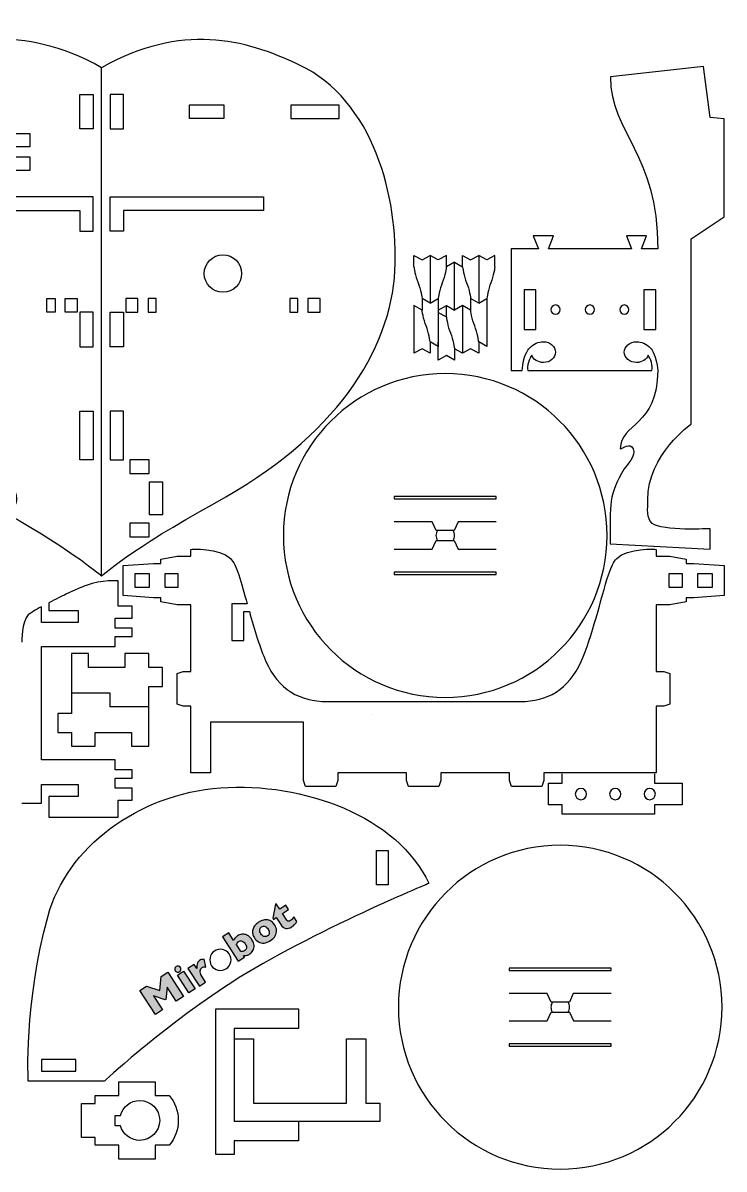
# Model space of a CAD drawing. Extents: x 3 to 297, y -297 to -14.
# Drawn here: x 123.2 to 296.5, y -296.8 to -13.6 of the extents above; entities that cross this region are included whole.
import ezdxf

# ---------------------------------------------------------------- set-up
doc = ezdxf.new("R2010")
doc.units = 0
doc.header["$MEASUREMENT"] = 0
doc.layers.add('LAYER_2', color=7, linetype='CONTINUOUS')

# ---------------------------------------------------------------- blocks, each defined once
blk = doc.blocks.new('BLOCK_2')
at = {"layer": 'LAYER_2', "color": 250}
blk.add_lwpolyline([(279.35, -199.13), (279.35, -201.43), (286.15, -201.43), (286.15, -206.83), (279.35, -206.83), (279.35, -209.13), (256.55, -209.13), (256.55, -206.83), (253.15, -206.83), (253.15, -201.43), (256.55, -201.43), (256.55, -199.13)], dxfattribs=at)
for points in [[(261.15, -205.53), (260.38, -205.53), (259.75, -204.9), (259.75, -204.13), (259.75, -203.36), (260.38, -202.73), (261.15, -202.73), (261.92, -202.73), (262.55, -203.36), (262.55, -204.13), (262.55, -204.9), (261.92, -205.53), (261.15, -205.53)], [(269.65, -205.53), (268.88, -205.53), (268.25, -204.9), (268.25, -204.13), (268.25, -203.36), (268.88, -202.73), (269.65, -202.73), (270.42, -202.73), (271.05, -203.36), (271.05, -204.13), (271.05, -204.9), (270.42, -205.53), (269.65, -205.53)], [(278.15, -205.53), (277.37, -205.53), (276.75, -204.9), (276.75, -204.13), (276.75, -203.36), (277.37, -202.73), (278.15, -202.73), (278.92, -202.73), (279.55, -203.36), (279.55, -204.13), (279.55, -204.9), (278.92, -205.53), (278.15, -205.53)]]:
    blk.add_open_spline(points, degree=3, knots=[0, 0, 0, 0, 1, 1, 1, 2, 2, 2, 3, 3, 3, 4, 4, 4, 4], dxfattribs=at)
blk = doc.blocks.new('BLOCK_4')
at = {"layer": 'LAYER_2'}
h = blk.add_hatch(color=230, dxfattribs=at)
h.dxf.hatch_style = 2
edge = h.paths.add_edge_path()
edge.add_spline(control_points=[(190.95, -235.66), (190.84, -235.84), (190.67, -236.06), (190.43, -236.31), (190.2, -236.57), (189.95, -236.78), (189.69, -236.95), (188.58, -237.66), (187.67, -237.48), (186.97, -236.39), (186.97, -236.39), (185.84, -234.65), (185.84, -234.65), (185.84, -234.65), (185.14, -235.1), (185.14, -235.1), (185.14, -235.1), (184.97, -234.83), (184.97, -234.83), (184.97, -234.83), (185.68, -231.38), (185.68, -231.38), (185.68, -231.38), (185.85, -231.27), (185.85, -231.27), (185.85, -231.27), (186.7, -232.57), (186.7, -232.57), (186.7, -232.57), (188.18, -231.62), (188.18, -231.62), (188.18, -231.62), (188.87, -232.69), (188.87, -232.69), (188.87, -232.69), (187.39, -233.65), (187.39, -233.65), (187.39, -233.65), (188.3, -235.05), (188.3, -235.05), (188.4, -235.21), (188.5, -235.34), (188.58, -235.42), (188.67, -235.51), (188.78, -235.56), (188.92, -235.56), (189.05, -235.57), (189.21, -235.51), (189.4, -235.39), (189.65, -235.23), (189.91, -234.92), (190.17, -234.46), (190.17, -234.46), (190.95, -235.66), (190.95, -235.66)], knot_values=[0, 0, 0, 0, 1, 1, 1, 2, 2, 2, 3, 3, 3, 4, 4, 4, 5, 5, 5, 6, 6, 6, 7, 7, 7, 8, 8, 8, 9, 9, 9, 10, 10, 10, 11, 11, 11, 12, 12, 12, 13, 13, 13, 14, 14, 14, 15, 15, 15, 16, 16, 16, 17, 17, 17, 18, 18, 18, 18], degree=3, periodic=1)
h = blk.add_hatch(color=230, dxfattribs=at)
h.dxf.hatch_style = 2
edge = h.paths.add_edge_path()
edge.add_spline(control_points=[(185.45, -236.47), (185.73, -236.91), (185.89, -237.36), (185.92, -237.82), (185.95, -238.28), (185.84, -238.73), (185.59, -239.17), (185.35, -239.61), (184.95, -240.01), (184.41, -240.36), (183.87, -240.71), (183.35, -240.91), (182.84, -240.95), (182.34, -241), (181.88, -240.91), (181.47, -240.69), (181.07, -240.47), (180.72, -240.14), (180.44, -239.71), (180.23, -239.38), (180.09, -239.05), (180.02, -238.71), (179.95, -238.37), (179.95, -238.03), (180.03, -237.69), (180.11, -237.34), (180.27, -237.01), (180.51, -236.7), (180.75, -236.39), (181.08, -236.1), (181.49, -235.83), (181.9, -235.57), (182.3, -235.39), (182.69, -235.3), (183.08, -235.21), (183.44, -235.2), (183.78, -235.26), (184.12, -235.33), (184.43, -235.47), (184.71, -235.67), (184.99, -235.88), (185.24, -236.14), (185.45, -236.47)], knot_values=[0, 0, 0, 0, 1, 1, 1, 2, 2, 2, 3, 3, 3, 4, 4, 4, 5, 5, 5, 6, 6, 6, 7, 7, 7, 8, 8, 8, 9, 9, 9, 10, 10, 10, 11, 11, 11, 12, 12, 12, 13, 13, 13, 14, 14, 14, 14], degree=3, periodic=1)
edge = h.paths.add_edge_path()
edge.add_spline(control_points=[(183.83, -237.52), (183.6, -237.18), (183.35, -236.96), (183.07, -236.86), (182.8, -236.76), (182.52, -236.8), (182.23, -236.98), (181.95, -237.17), (181.79, -237.41), (181.77, -237.7), (181.75, -237.99), (181.85, -238.31), (182.07, -238.66), (182.29, -239), (182.54, -239.22), (182.82, -239.33), (183.1, -239.43), (183.39, -239.39), (183.67, -239.21), (183.95, -239.02), (184.11, -238.78), (184.13, -238.49), (184.15, -238.19), (184.05, -237.87), (183.83, -237.52)], knot_values=[0, 0, 0, 0, 1, 1, 1, 2, 2, 2, 3, 3, 3, 4, 4, 4, 5, 5, 5, 6, 6, 6, 7, 7, 7, 8, 8, 8, 8], degree=3, periodic=1)
h = blk.add_hatch(color=230, dxfattribs=at)
h.dxf.hatch_style = 2
edge = h.paths.add_edge_path()
edge.add_spline(control_points=[(179.85, -240.14), (180.17, -240.65), (180.35, -241.13), (180.36, -241.59), (180.38, -242.06), (180.29, -242.46), (180.08, -242.82), (179.88, -243.17), (179.62, -243.45), (179.3, -243.66), (179.07, -243.81), (178.86, -243.91), (178.65, -243.96), (178.45, -244.02), (178.29, -244.05), (178.15, -244.04), (178.02, -244.04), (177.88, -244.03), (177.72, -244.01), (177.72, -244.01), (177.98, -244.41), (177.98, -244.41), (177.98, -244.41), (176.43, -245.4), (176.43, -245.4), (176.43, -245.4), (172.59, -239.45), (172.59, -239.45), (172.59, -239.45), (174.13, -238.46), (174.13, -238.46), (174.13, -238.46), (175.32, -240.29), (175.32, -240.29), (175.38, -240.13), (175.48, -239.95), (175.64, -239.75), (175.8, -239.56), (176.01, -239.37), (176.27, -239.2), (176.62, -238.98), (176.97, -238.84), (177.32, -238.79), (177.68, -238.75), (178.01, -238.78), (178.32, -238.88), (178.63, -238.99), (178.91, -239.15), (179.17, -239.37), (179.43, -239.59), (179.65, -239.85), (179.85, -240.14)], knot_values=[0, 0, 0, 0, 1, 1, 1, 2, 2, 2, 3, 3, 3, 4, 4, 4, 5, 5, 5, 6, 6, 6, 7, 7, 7, 8, 8, 8, 9, 9, 9, 10, 10, 10, 11, 11, 11, 12, 12, 12, 13, 13, 13, 14, 14, 14, 15, 15, 15, 16, 16, 16, 17, 17, 17, 17], degree=3, periodic=1)
edge = h.paths.add_edge_path()
edge.add_spline(control_points=[(178.2, -241.16), (177.96, -240.78), (177.69, -240.55), (177.39, -240.47), (177.09, -240.38), (176.83, -240.41), (176.6, -240.56), (176.37, -240.71), (176.17, -240.97), (176, -241.34), (176, -241.34), (177.08, -243.01), (177.08, -243.01), (177.43, -243.08), (177.75, -243.01), (178.06, -242.82), (178.25, -242.69), (178.39, -242.49), (178.48, -242.22), (178.57, -241.94), (178.47, -241.59), (178.2, -241.16)], knot_values=[0, 0, 0, 0, 1, 1, 1, 2, 2, 2, 3, 3, 3, 4, 4, 4, 5, 5, 5, 6, 6, 6, 7, 7, 7, 7], degree=3, periodic=1)
h = blk.add_hatch(color=230, dxfattribs=at)
h.dxf.hatch_style = 2
edge = h.paths.add_edge_path()
edge.add_spline(control_points=[(168.02, -244.98), (168.02, -244.98), (168.45, -246.89), (168.45, -246.89), (168.08, -246.82), (167.77, -246.86), (167.53, -247.02), (167.31, -247.16), (167.17, -247.36), (167.1, -247.6), (167.04, -247.85), (167.06, -248.23), (167.17, -248.72), (167.17, -248.72), (168.39, -250.6), (168.39, -250.6), (168.39, -250.6), (166.84, -251.6), (166.84, -251.6), (166.84, -251.6), (164.02, -247.23), (164.02, -247.23), (164.02, -247.23), (165.57, -246.23), (165.57, -246.23), (165.57, -246.23), (166.25, -247.28), (166.25, -247.28), (166.18, -246.96), (166.18, -246.6), (166.27, -246.19), (166.36, -245.78), (166.57, -245.47), (166.9, -245.26), (167.07, -245.15), (167.24, -245.07), (167.41, -245.04), (167.57, -245.01), (167.78, -244.99), (168.02, -244.98)], knot_values=[0, 0, 0, 0, 1, 1, 1, 2, 2, 2, 3, 3, 3, 4, 4, 4, 5, 5, 5, 6, 6, 6, 7, 7, 7, 8, 8, 8, 9, 9, 9, 10, 10, 10, 11, 11, 11, 12, 12, 12, 13, 13, 13, 13], degree=3, periodic=1)
h = blk.add_hatch(color=230, dxfattribs=at)
h.dxf.hatch_style = 2
h.paths.add_polyline_path([(162.91, -254.14), (161.12, -255.3), (158.89, -251.85), (158.56, -254.89), (158.42, -254.98), (155.51, -254.03), (157.73, -257.48), (155.99, -258.61), (152.15, -252.66), (153.77, -251.61), (157.04, -252.66), (157.44, -249.24), (159.07, -248.19)])
h = blk.add_hatch(color=230, dxfattribs=at)
h.dxf.hatch_style = 2
edge = h.paths.add_edge_path()
edge.add_spline(control_points=[(162.19, -246.98), (162.3, -247.16), (162.34, -247.36), (162.29, -247.56), (162.24, -247.77), (162.13, -247.94), (161.95, -248.05), (161.83, -248.13), (161.71, -248.17), (161.57, -248.18), (161.43, -248.18), (161.31, -248.16), (161.18, -248.09), (161.06, -248.03), (160.96, -247.94), (160.89, -247.82), (160.77, -247.64), (160.74, -247.45), (160.78, -247.24), (160.82, -247.03), (160.93, -246.87), (161.11, -246.75), (161.29, -246.63), (161.49, -246.6), (161.7, -246.65), (161.91, -246.69), (162.07, -246.8), (162.19, -246.98)], knot_values=[0, 0, 0, 0, 1, 1, 1, 2, 2, 2, 3, 3, 3, 4, 4, 4, 5, 5, 5, 6, 6, 6, 7, 7, 7, 8, 8, 8, 9, 9, 9, 9], degree=3, periodic=1)
h.paths.add_polyline_path([(165.79, -252.28), (164.24, -253.28), (161.41, -248.91), (162.96, -247.91)])
for points in [[(162.91, -254.14), (161.12, -255.3), (158.89, -251.85), (158.56, -254.89), (158.42, -254.98), (155.51, -254.03), (157.73, -257.48), (155.99, -258.61), (152.15, -252.66), (153.77, -251.61), (157.04, -252.66), (157.44, -249.24), (159.07, -248.19), (162.91, -254.14)], [(165.79, -252.28), (164.24, -253.28), (161.41, -248.91), (162.96, -247.91), (165.79, -252.28)]]:
    blk.add_lwpolyline(points, dxfattribs=at)
for points, knots in [([(190.95, -235.66), (190.84, -235.84), (190.67, -236.06), (190.43, -236.31), (190.2, -236.57), (189.95, -236.78), (189.69, -236.95), (188.58, -237.66), (187.67, -237.48), (186.97, -236.39), (186.97, -236.39), (185.84, -234.65), (185.84, -234.65), (185.84, -234.65), (185.14, -235.1), (185.14, -235.1), (185.14, -235.1), (184.97, -234.83), (184.97, -234.83), (184.97, -234.83), (185.68, -231.38), (185.68, -231.38), (185.68, -231.38), (185.85, -231.27), (185.85, -231.27), (185.85, -231.27), (186.7, -232.57), (186.7, -232.57), (186.7, -232.57), (188.18, -231.62), (188.18, -231.62), (188.18, -231.62), (188.87, -232.69), (188.87, -232.69), (188.87, -232.69), (187.39, -233.65), (187.39, -233.65), (187.39, -233.65), (188.3, -235.05), (188.3, -235.05), (188.4, -235.21), (188.5, -235.34), (188.58, -235.42), (188.67, -235.51), (188.78, -235.56), (188.92, -235.56), (189.05, -235.57), (189.21, -235.51), (189.4, -235.39), (189.65, -235.23), (189.91, -234.92), (190.17, -234.46), (190.17, -234.46), (190.95, -235.66), (190.95, -235.66)], [0, 0, 0, 0, 1, 1, 1, 2, 2, 2, 3, 3, 3, 4, 4, 4, 5, 5, 5, 6, 6, 6, 7, 7, 7, 8, 8, 8, 9, 9, 9, 10, 10, 10, 11, 11, 11, 12, 12, 12, 13, 13, 13, 14, 14, 14, 15, 15, 15, 16, 16, 16, 17, 17, 17, 18, 18, 18, 18]), ([(185.45, -236.47), (185.73, -236.91), (185.89, -237.36), (185.92, -237.82), (185.95, -238.28), (185.84, -238.73), (185.59, -239.17), (185.35, -239.61), (184.95, -240.01), (184.41, -240.36), (183.87, -240.71), (183.35, -240.91), (182.84, -240.95), (182.34, -241), (181.88, -240.91), (181.47, -240.69), (181.07, -240.47), (180.72, -240.14), (180.44, -239.71), (180.23, -239.38), (180.09, -239.05), (180.02, -238.71), (179.95, -238.37), (179.95, -238.03), (180.03, -237.69), (180.11, -237.34), (180.27, -237.01), (180.51, -236.7), (180.75, -236.39), (181.08, -236.1), (181.49, -235.83), (181.9, -235.57), (182.3, -235.39), (182.69, -235.3), (183.08, -235.21), (183.44, -235.2), (183.78, -235.26), (184.12, -235.33), (184.43, -235.47), (184.71, -235.67), (184.99, -235.88), (185.24, -236.14), (185.45, -236.47)], [0, 0, 0, 0, 1, 1, 1, 2, 2, 2, 3, 3, 3, 4, 4, 4, 5, 5, 5, 6, 6, 6, 7, 7, 7, 8, 8, 8, 9, 9, 9, 10, 10, 10, 11, 11, 11, 12, 12, 12, 13, 13, 13, 14, 14, 14, 14]), ([(183.83, -237.52), (183.6, -237.18), (183.35, -236.96), (183.07, -236.86), (182.8, -236.76), (182.52, -236.8), (182.23, -236.98), (181.95, -237.17), (181.79, -237.41), (181.77, -237.7), (181.75, -237.99), (181.85, -238.31), (182.07, -238.66), (182.29, -239), (182.54, -239.22), (182.82, -239.33), (183.1, -239.43), (183.39, -239.39), (183.67, -239.21), (183.95, -239.02), (184.11, -238.78), (184.13, -238.49), (184.15, -238.19), (184.05, -237.87), (183.83, -237.52)], [0, 0, 0, 0, 1, 1, 1, 2, 2, 2, 3, 3, 3, 4, 4, 4, 5, 5, 5, 6, 6, 6, 7, 7, 7, 8, 8, 8, 8]), ([(179.85, -240.14), (180.17, -240.65), (180.35, -241.13), (180.36, -241.59), (180.38, -242.06), (180.29, -242.46), (180.08, -242.82), (179.88, -243.17), (179.62, -243.45), (179.3, -243.66), (179.07, -243.81), (178.86, -243.91), (178.65, -243.96), (178.45, -244.02), (178.29, -244.05), (178.15, -244.04), (178.02, -244.04), (177.88, -244.03), (177.72, -244.01), (177.72, -244.01), (177.98, -244.41), (177.98, -244.41), (177.98, -244.41), (176.43, -245.4), (176.43, -245.4), (176.43, -245.4), (172.59, -239.45), (172.59, -239.45), (172.59, -239.45), (174.13, -238.46), (174.13, -238.46), (174.13, -238.46), (175.32, -240.29), (175.32, -240.29), (175.38, -240.13), (175.48, -239.95), (175.64, -239.75), (175.8, -239.56), (176.01, -239.37), (176.27, -239.2), (176.62, -238.98), (176.97, -238.84), (177.32, -238.79), (177.68, -238.75), (178.01, -238.78), (178.32, -238.88), (178.63, -238.99), (178.91, -239.15), (179.17, -239.37), (179.43, -239.59), (179.65, -239.85), (179.85, -240.14)], [0, 0, 0, 0, 1, 1, 1, 2, 2, 2, 3, 3, 3, 4, 4, 4, 5, 5, 5, 6, 6, 6, 7, 7, 7, 8, 8, 8, 9, 9, 9, 10, 10, 10, 11, 11, 11, 12, 12, 12, 13, 13, 13, 14, 14, 14, 15, 15, 15, 16, 16, 16, 17, 17, 17, 17]), ([(178.2, -241.16), (177.96, -240.78), (177.69, -240.55), (177.39, -240.47), (177.09, -240.38), (176.83, -240.41), (176.6, -240.56), (176.37, -240.71), (176.17, -240.97), (176, -241.34), (176, -241.34), (177.08, -243.01), (177.08, -243.01), (177.43, -243.08), (177.75, -243.01), (178.06, -242.82), (178.25, -242.69), (178.39, -242.49), (178.48, -242.22), (178.57, -241.94), (178.47, -241.59), (178.2, -241.16)], [0, 0, 0, 0, 1, 1, 1, 2, 2, 2, 3, 3, 3, 4, 4, 4, 5, 5, 5, 6, 6, 6, 7, 7, 7, 7]), ([(168.02, -244.98), (168.02, -244.98), (168.45, -246.89), (168.45, -246.89), (168.08, -246.82), (167.77, -246.86), (167.53, -247.02), (167.31, -247.16), (167.17, -247.36), (167.1, -247.6), (167.04, -247.85), (167.06, -248.23), (167.17, -248.72), (167.17, -248.72), (168.39, -250.6), (168.39, -250.6), (168.39, -250.6), (166.84, -251.6), (166.84, -251.6), (166.84, -251.6), (164.02, -247.23), (164.02, -247.23), (164.02, -247.23), (165.57, -246.23), (165.57, -246.23), (165.57, -246.23), (166.25, -247.28), (166.25, -247.28), (166.18, -246.96), (166.18, -246.6), (166.27, -246.19), (166.36, -245.78), (166.57, -245.47), (166.9, -245.26), (167.07, -245.15), (167.24, -245.07), (167.41, -245.04), (167.57, -245.01), (167.78, -244.99), (168.02, -244.98)], [0, 0, 0, 0, 1, 1, 1, 2, 2, 2, 3, 3, 3, 4, 4, 4, 5, 5, 5, 6, 6, 6, 7, 7, 7, 8, 8, 8, 9, 9, 9, 10, 10, 10, 11, 11, 11, 12, 12, 12, 13, 13, 13, 13]), ([(162.19, -246.98), (162.3, -247.16), (162.34, -247.36), (162.29, -247.56), (162.24, -247.77), (162.13, -247.94), (161.95, -248.05), (161.83, -248.13), (161.71, -248.17), (161.57, -248.18), (161.43, -248.18), (161.31, -248.16), (161.18, -248.09), (161.06, -248.03), (160.96, -247.94), (160.89, -247.82), (160.77, -247.64), (160.74, -247.45), (160.78, -247.24), (160.82, -247.03), (160.93, -246.87), (161.11, -246.75), (161.29, -246.63), (161.49, -246.6), (161.7, -246.65), (161.91, -246.69), (162.07, -246.8), (162.19, -246.98)], [0, 0, 0, 0, 1, 1, 1, 2, 2, 2, 3, 3, 3, 4, 4, 4, 5, 5, 5, 6, 6, 6, 7, 7, 7, 8, 8, 8, 9, 9, 9, 9])]:
    blk.add_open_spline(points, degree=3, knots=knots, dxfattribs=at)
blk = doc.blocks.new('BLOCK_5')
at = {"layer": 'LAYER_2', "color": 250}
for points in [[(213.51, -226.61), (210.61, -226.61), (210.61, -218.11), (213.51, -218.11), (213.51, -226.61)], [(127.81, -272.61), (136.31, -272.61), (136.31, -269.71), (127.81, -269.71), (127.81, -272.61)]]:
    blk.add_lwpolyline(points, dxfattribs=at)
for points, knots in [([(124.56, -275.11), (124.56, -275.11), (143.31, -275.11), (143.31, -275.11), (143.31, -275.11), (156.29, -263.04), (173.06, -251.86), (191.81, -239.36), (223.58, -226.2), (223.58, -226.2), (215.81, -209.65), (192.56, -201.11), (172.06, -202.61), (151.56, -204.11), (134.06, -217.44), (129.44, -234.25), (123.47, -255.98), (124.56, -275.11), (124.56, -275.11)], [0, 0, 0, 0, 1, 1, 1, 2, 2, 2, 3, 3, 3, 4, 4, 4, 5, 5, 5, 6, 6, 6, 6]), ([(172.06, -242.48), (173.51, -242.48), (174.68, -243.66), (174.68, -245.11), (174.69, -246.56), (173.51, -247.73), (172.06, -247.73), (170.61, -247.73), (169.43, -246.56), (169.43, -245.11), (169.43, -243.66), (170.61, -242.48), (172.06, -242.48)], [0, 0, 0, 0, 1, 1, 1, 2, 2, 2, 3, 3, 3, 4, 4, 4, 4])]:
    blk.add_open_spline(points, degree=3, knots=knots, dxfattribs=at)
blk = doc.blocks.new('BLOCK_3')
at = {"layer": 'LAYER_2'}
for name in ['BLOCK_5', 'BLOCK_4']:
    blk.add_blockref(name, (0, 0), dxfattribs=at)
blk = doc.blocks.new('BLOCK_9')
at = {"layer": 'LAYER_2', "color": 250}
for points in [[(249.98, -89.34), (249.98, -79.54), (247.09, -79.54), (247.09, -89.34), (249.98, -89.34)], [(279.63, -89.34), (279.63, -79.54), (276.73, -79.54), (276.73, -89.34), (279.63, -89.34)]]:
    blk.add_lwpolyline(points, dxfattribs=at)
for points, knots in [([(248.07, -99.44), (247.71, -98.44), (248.44, -96.43), (249.02, -95.67), (249.35, -96.77), (250.53, -97.5), (251.88, -97.5), (253.54, -97.5), (254.88, -96.35), (254.88, -94.94), (254.88, -93.53), (253.54, -92.38), (251.88, -92.38), (250.65, -92.38), (249.47, -92.79), (248.42, -93.94), (248.01, -94.38), (246.96, -95.79), (246.61, -99.44), (246.61, -99.44), (243.88, -99.44), (243.88, -99.44), (243.88, -99.44), (243.88, -69.44), (243.88, -69.44), (243.88, -69.44), (250.63, -69.44), (250.63, -69.44), (250.63, -69.44), (249.38, -66.19), (249.38, -66.19), (249.38, -66.19), (254.38, -66.19), (254.38, -66.19), (254.38, -66.19), (253.13, -69.44), (253.13, -69.44), (253.13, -69.44), (273.63, -69.44), (273.63, -69.44), (273.63, -69.44), (272.39, -66.19), (272.39, -66.19), (272.39, -66.19), (277.38, -66.19), (277.38, -66.19), (277.38, -66.19), (276.14, -69.44), (276.14, -69.44), (276.14, -69.44), (280.13, -69.44), (280.13, -69.44), (280.14, -45.69), (268.54, -40.89), (268.43, -26.94), (268.43, -26.94), (291.46, -24.35), (291.46, -24.35), (291.46, -24.35), (293.13, -36.94), (293.13, -36.94), (293.13, -36.94), (296.53, -37.32), (296.53, -37.32), (296.53, -37.32), (296.53, -61.52), (296.53, -61.52), (296.53, -61.52), (288.38, -66.94), (288.38, -66.94), (288.38, -66.94), (288.38, -112.71), (288.38, -112.71), (288.38, -112.71), (277.68, -120.19), (277.68, -131.44), (277.68, -133.58), (277.34, -136.05), (278.76, -137.25), (281.16, -139.28), (293.13, -138.56), (293.13, -138.56), (293.13, -138.56), (293.13, -143.64), (293.13, -143.64), (293.13, -143.64), (268.38, -142.3), (268.38, -142.3), (268.38, -132.66), (267.95, -130), (271.88, -123.79), (272.44, -122.92), (274.85, -120.48), (274.05, -118.8), (273.28, -117.18), (271.54, -118.79), (270.88, -118.82), (270.88, -112.53), (280.13, -113.31), (280.13, -99.44), (279.79, -95.79), (278.76, -94.38), (278.35, -93.94), (277.3, -92.79), (276.12, -92.38), (274.88, -92.38), (273.23, -92.38), (271.88, -93.53), (271.88, -94.94), (271.88, -96.35), (273.23, -97.5), (274.88, -97.5), (276.24, -97.5), (277.42, -96.77), (277.75, -95.67), (278.33, -96.43), (279.05, -98.44), (278.69, -99.44), (278.69, -99.44), (248.07, -99.44), (248.07, -99.44)], [0, 0, 0, 0, 1, 1, 1, 2, 2, 2, 3, 3, 3, 4, 4, 4, 5, 5, 5, 6, 6, 6, 7, 7, 7, 8, 8, 8, 9, 9, 9, 10, 10, 10, 11, 11, 11, 12, 12, 12, 13, 13, 13, 14, 14, 14, 15, 15, 15, 16, 16, 16, 17, 17, 17, 18, 18, 18, 19, 19, 19, 20, 20, 20, 21, 21, 21, 22, 22, 22, 23, 23, 23, 24, 24, 24, 25, 25, 25, 26, 26, 26, 27, 27, 27, 28, 28, 28, 29, 29, 29, 30, 30, 30, 31, 31, 31, 32, 32, 32, 33, 33, 33, 34, 34, 34, 35, 35, 35, 36, 36, 36, 37, 37, 37, 38, 38, 38, 39, 39, 39, 40, 40, 40, 40]), ([(254.88, -83.29), (255.52, -83.29), (256.04, -83.81), (256.04, -84.44), (256.04, -85.08), (255.52, -85.59), (254.88, -85.59), (254.25, -85.59), (253.73, -85.08), (253.73, -84.44), (253.73, -83.81), (254.25, -83.29), (254.88, -83.29)], [0, 0, 0, 0, 1, 1, 1, 2, 2, 2, 3, 3, 3, 4, 4, 4, 4]), ([(263.38, -83.29), (264.02, -83.29), (264.54, -83.81), (264.54, -84.44), (264.54, -85.08), (264.02, -85.59), (263.38, -85.59), (262.75, -85.59), (262.23, -85.08), (262.23, -84.44), (262.23, -83.81), (262.75, -83.29), (263.38, -83.29)], [0, 0, 0, 0, 1, 1, 1, 2, 2, 2, 3, 3, 3, 4, 4, 4, 4]), ([(271.88, -83.29), (272.52, -83.29), (273.03, -83.81), (273.03, -84.44), (273.03, -85.08), (272.52, -85.59), (271.88, -85.59), (271.25, -85.59), (270.73, -85.08), (270.73, -84.44), (270.73, -83.81), (271.25, -83.29), (271.88, -83.29)], [0, 0, 0, 0, 1, 1, 1, 2, 2, 2, 3, 3, 3, 4, 4, 4, 4])]:
    blk.add_open_spline(points, degree=3, knots=knots, dxfattribs=at)
blk = doc.blocks.new('BLOCK_10')
at = {"layer": 'LAYER_2', "color": 250}
for points, knots in [([(146.97, -278.64), (146.97, -278.64), (141.09, -278.64), (141.09, -278.64), (141.09, -278.64), (141.09, -280.58), (141.09, -280.58), (141.09, -280.58), (137.69, -280.58), (137.69, -280.58), (137.69, -280.58), (137.69, -288.98), (137.69, -288.98), (137.69, -288.98), (141.09, -288.98), (141.09, -288.98), (141.09, -288.98), (141.09, -290.93), (141.09, -290.93), (141.09, -290.93), (146.97, -290.93), (146.97, -290.93), (146.97, -290.93), (146.97, -294.33), (146.97, -294.33), (146.97, -294.33), (152.09, -294.33), (152.09, -294.33), (152.09, -294.33), (155.94, -294.33), (155.94, -294.33), (155.94, -294.33), (155.94, -293.52), (155.94, -293.52), (155.94, -293.52), (155.94, -290.93), (155.94, -290.93), (155.94, -290.93), (159.39, -290.93), (159.39, -290.93), (160.79, -289.27), (161.64, -287.13), (161.64, -284.78), (161.64, -282.44), (160.79, -280.3), (159.39, -278.64), (159.39, -278.64), (155.94, -278.64), (155.94, -278.64), (155.94, -278.64), (155.94, -276.05), (155.94, -276.05), (155.94, -276.05), (155.94, -275.24), (155.94, -275.24), (155.94, -275.24), (152.09, -275.24), (152.09, -275.24), (152.09, -275.24), (146.97, -275.24), (146.97, -275.24), (146.97, -275.24), (146.97, -278.64), (146.97, -278.64)], [0, 0, 0, 0, 1, 1, 1, 2, 2, 2, 3, 3, 3, 4, 4, 4, 5, 5, 5, 6, 6, 6, 7, 7, 7, 8, 8, 8, 9, 9, 9, 10, 10, 10, 11, 11, 11, 12, 12, 12, 13, 13, 13, 14, 14, 14, 15, 15, 15, 16, 16, 16, 17, 17, 17, 18, 18, 18, 19, 19, 19, 20, 20, 20, 21, 21, 21, 21]), ([(147.34, -283.57), (147.34, -283.57), (146.03, -283.57), (146.03, -283.57), (146.03, -283.57), (146.03, -286.09), (146.03, -286.09), (146.03, -286.09), (147.36, -286.09), (147.36, -286.09), (147.94, -288.18), (149.85, -289.72), (152.12, -289.72), (154.84, -289.72), (157.05, -287.51), (157.05, -284.78), (157.05, -282.06), (154.84, -279.85), (152.12, -279.85), (149.81, -279.85), (147.88, -281.43), (147.34, -283.57)], [0, 0, 0, 0, 1, 1, 1, 2, 2, 2, 3, 3, 3, 4, 4, 4, 5, 5, 5, 6, 6, 6, 7, 7, 7, 7])]:
    blk.add_open_spline(points, degree=3, knots=knots, dxfattribs=at)
blk = doc.blocks.new('BLOCK_12')
at = {"layer": 'LAYER_2', "color": 250}
for points, knots in [([(267.61, -140.25), (267.61, -162.34), (249.7, -180.25), (227.61, -180.25), (205.52, -180.25), (187.61, -162.34), (187.61, -140.25), (187.61, -118.16), (205.52, -100.25), (227.61, -100.25), (249.7, -100.25), (267.61, -118.16), (267.61, -140.25)], [0, 0, 0, 0, 1, 1, 1, 2, 2, 2, 3, 3, 3, 4, 4, 4, 4]), ([(225.65, -139.03), (225.45, -139.39), (225.33, -139.8), (225.33, -140.25), (225.33, -140.25), (225.33, -140.25), (225.33, -140.25), (225.33, -140.7), (225.45, -141.11), (225.65, -141.47)], [0, 0, 0, 0, 1, 1, 1, 2, 2, 2, 3, 3, 3, 3]), ([(229.57, -141.47), (229.77, -141.11), (229.89, -140.7), (229.89, -140.25), (229.89, -140.25), (229.89, -140.25), (229.89, -140.25), (229.89, -139.8), (229.77, -139.39), (229.57, -139.03)], [0, 0, 0, 0, 1, 1, 1, 2, 2, 2, 3, 3, 3, 3])]:
    blk.add_open_spline(points, degree=3, knots=knots, dxfattribs=at)
blk = doc.blocks.new('BLOCK_11')
at = {"layer": 'LAYER_2', "color": 250}
for points in [[(240.22, -130.61), (215, -130.61), (215, -131.2), (240.22, -131.2), (240.22, -130.61)], [(240.22, -136.88), (230.85, -136.88), (229.86, -139.03), (225.36, -139.03), (224.37, -136.88), (215, -136.88)], [(215, -143.62), (224.37, -143.62), (225.36, -141.47), (229.86, -141.47), (230.85, -143.62), (240.22, -143.62)], [(240.22, -149.3), (215, -149.3), (215, -149.89), (240.22, -149.89), (240.22, -149.3)]]:
    blk.add_lwpolyline(points, dxfattribs=at)
at = {"layer": 'LAYER_2'}
blk.add_blockref('BLOCK_12', (0, 0), dxfattribs=at)
blk = doc.blocks.new('BLOCK_14')
at = {"layer": 'LAYER_2', "color": 250}
for points, knots in [([(296.03, -256.81), (296.03, -278.9), (278.13, -296.81), (256.04, -296.81), (233.94, -296.81), (216.04, -278.9), (216.04, -256.81), (216.04, -234.72), (233.94, -216.81), (256.04, -216.81), (278.13, -216.81), (296.03, -234.72), (296.03, -256.81)], [0, 0, 0, 0, 1, 1, 1, 2, 2, 2, 3, 3, 3, 4, 4, 4, 4]), ([(254.08, -255.59), (253.87, -255.95), (253.75, -256.36), (253.75, -256.81), (253.75, -256.81), (253.75, -256.81), (253.75, -256.81), (253.75, -257.26), (253.87, -257.67), (254.08, -258.03)], [0, 0, 0, 0, 1, 1, 1, 2, 2, 2, 3, 3, 3, 3]), ([(257.99, -258.03), (258.2, -257.67), (258.32, -257.26), (258.32, -256.81), (258.32, -256.81), (258.32, -256.81), (258.32, -256.81), (258.32, -256.36), (258.2, -255.95), (257.99, -255.59)], [0, 0, 0, 0, 1, 1, 1, 2, 2, 2, 3, 3, 3, 3])]:
    blk.add_open_spline(points, degree=3, knots=knots, dxfattribs=at)
blk = doc.blocks.new('BLOCK_13')
at = {"layer": 'LAYER_2', "color": 250}
for points in [[(268.65, -247.17), (243.42, -247.17), (243.42, -247.76), (268.65, -247.76), (268.65, -247.17)], [(268.65, -253.44), (259.27, -253.44), (258.29, -255.59), (253.78, -255.59), (252.79, -253.44), (243.42, -253.44)], [(243.42, -260.18), (252.8, -260.18), (253.79, -258.03), (258.29, -258.03), (259.28, -260.18), (268.65, -260.18)], [(268.65, -265.86), (243.42, -265.86), (243.42, -266.45), (268.65, -266.45), (268.65, -265.86)]]:
    blk.add_lwpolyline(points, dxfattribs=at)
at = {"layer": 'LAYER_2'}
blk.add_blockref('BLOCK_14', (0, 0), dxfattribs=at)
blk = doc.blocks.new('BLOCK_15')
at = {"layer": 'LAYER_2', "color": 250}
for points in [[(219.89, -71.03), (221.89, -72.15)], [(219.89, -73.86), (219.89, -71.03)], [(221.89, -72.15), (223.89, -71.03)], [(223.89, -71.03), (223.89, -75.5), (223.89, -82.83)], [(225.89, -72.15), (223.89, -71.03)], [(227.89, -71.03), (225.89, -72.15)], [(227.89, -73.86), (227.89, -71.03)], [(229.89, -72.74), (227.89, -73.86)], [(229.89, -72.74), (231.89, -73.86)], [(229.89, -84.54), (229.89, -80.07), (229.89, -72.74)], [(231.89, -71.03), (233.89, -72.15)], [(231.89, -73.86), (231.89, -71.03)], [(233.89, -72.15), (235.89, -71.03)], [(235.89, -71.03), (235.89, -75.5), (235.89, -82.83)], [(237.89, -72.15), (235.89, -71.03)], [(239.89, -71.03), (237.89, -72.15)], [(239.89, -73.86), (239.89, -71.03)], [(221.89, -81.7), (221.89, -84.54)], [(223.89, -82.83), (221.89, -81.7)], [(223.89, -82.83), (225.89, -81.7)], [(225.89, -81.7), (225.89, -86.18), (225.89, -93.51)], [(233.89, -81.7), (233.89, -84.54)], [(235.89, -82.83), (233.89, -81.7)], [(235.89, -82.83), (237.89, -81.7)], [(237.89, -81.7), (237.89, -86.18), (237.89, -93.51)], [(221.89, -84.54), (219.89, -83.42)], [(219.89, -83.42), (219.89, -88.95), (219.89, -95.22)], [(225.89, -84.54), (227.89, -83.42)], [(227.89, -83.42), (229.89, -84.54)], [(227.89, -86.25), (227.89, -83.42)], [(231.89, -83.42), (229.89, -84.54)], [(233.89, -84.54), (231.89, -83.42)], [(231.89, -83.42), (231.89, -88.95), (231.89, -95.22)], [(225.89, -85.13), (227.89, -86.25)], [(225.89, -93.51), (223.89, -92.38)], [(223.89, -92.38), (223.89, -95.22)], [(225.89, -96.93), (225.89, -95.61), (225.89, -92.46)], [(237.89, -93.51), (235.89, -92.38)], [(235.89, -92.38), (235.89, -95.22)], [(221.89, -94.1), (219.89, -95.22)], [(223.89, -95.22), (221.89, -94.1)], [(227.89, -95.81), (225.89, -96.93)], [(229.89, -96.93), (227.89, -95.81)], [(229.89, -94.1), (229.89, -96.93)], [(231.89, -95.22), (229.89, -94.1)], [(233.89, -94.1), (231.89, -95.22)], [(235.89, -95.22), (233.89, -94.1)]]:
    blk.add_lwpolyline(points, dxfattribs=at)
for points in [[(219.89, -73.86), (219.89, -73.86), (220.22, -76.22), (220.89, -77.78), (221.56, -79.35), (221.89, -81.7), (221.89, -81.7)], [(227.89, -73.86), (227.89, -73.86), (227.56, -76.22), (226.89, -77.78), (226.22, -79.35), (225.89, -81.7), (225.89, -81.7)], [(231.89, -73.86), (231.89, -73.86), (232.22, -76.22), (232.89, -77.78), (233.56, -79.35), (233.89, -81.7), (233.89, -81.7)], [(239.89, -73.86), (239.89, -73.86), (239.56, -76.22), (238.89, -77.78), (238.22, -79.35), (237.89, -81.7), (237.89, -81.7)], [(223.89, -92.38), (223.89, -92.38), (223.56, -90.03), (222.89, -88.46), (222.22, -86.89), (221.89, -84.54), (221.89, -84.54)], [(235.89, -92.38), (235.89, -92.38), (235.56, -90.03), (234.89, -88.46), (234.22, -86.89), (233.89, -84.54), (233.89, -84.54)], [(227.89, -86.25), (227.89, -86.25), (228.22, -88.61), (228.89, -90.18), (229.56, -91.74), (229.89, -94.1), (229.89, -94.1)]]:
    blk.add_open_spline(points, degree=3, knots=[0, 0, 0, 0, 1, 1, 1, 2, 2, 2, 2], dxfattribs=at)
blk = doc.blocks.new('BLOCK_16')
at = {"layer": 'LAYER_2', "color": 250}
for points in [[(191.32, -285.04), (191.32, -289.84), (175.42, -289.84), (175.42, -293.24), (170.92, -293.24), (170.92, -257.24), (191.32, -257.24), (191.32, -262.04), (175.42, -262.04), (175.42, -285.04)], [(175.42, -264.64), (180.22, -264.64), (180.22, -280.54), (203.22, -280.54), (203.22, -264.64), (208.02, -264.64), (208.02, -280.54), (211.42, -280.54), (211.42, -285.04), (175.42, -285.04)]]:
    blk.add_lwpolyline(points, dxfattribs=at)
blk = doc.blocks.new('BLOCK_17')
at = {"layer": 'LAYER_2', "color": 250}
for points in [[(154.46, -153.14), (150.96, -153.14), (150.96, -149.64), (154.46, -149.64), (154.46, -153.14)], [(161.56, -153.14), (158.36, -153.14), (158.36, -149.64), (161.56, -149.64), (161.56, -153.14)], [(282.96, -149.64), (286.17, -149.64), (286.17, -153.14), (282.96, -153.14), (282.96, -149.64)], [(290.07, -149.64), (293.57, -149.64), (293.57, -153.14), (290.07, -153.14), (290.07, -149.64)], [(209.76, -184.45), (209.76, -184.45)]]:
    blk.add_lwpolyline(points, dxfattribs=at)
blk.add_open_spline([(289.03, -147.14), (289.03, -147.14), (287.16, -147.14), (287.16, -147.14), (287.16, -147.14), (287.17, -146.14), (287.17, -146.14), (287.17, -146.14), (283.16, -145.39), (283.16, -145.39), (283.16, -145.39), (279.76, -145.39), (279.76, -145.39), (279.76, -145.39), (279.76, -143.68), (279.76, -143.68), (279.76, -143.68), (272.74, -143.18), (269.99, -145.93), (269.28, -146.63), (268.61, -148.09), (267.94, -150.01), (266.12, -155.67), (263.83, -165.51), (261.24, -171.38), (258.17, -178.34), (252.74, -181.28), (246.24, -181.28), (244.34, -181.28), (199.58, -181.28), (198.29, -181.28), (191.79, -181.28), (186.36, -178.34), (183.29, -171.38), (181.82, -168.04), (180.44, -163.42), (179.2, -159.02), (179.2, -159.02), (179.2, -159.02), (179.2, -159.02), (179.2, -159.02), (177.84, -159.02), (177.84, -159.02), (177.84, -159.02), (177.84, -166.19), (177.84, -166.19), (177.84, -166.19), (174.9, -166.19), (174.9, -166.19), (174.9, -166.19), (174.9, -157.15), (174.9, -157.15), (174.9, -157.15), (178.67, -157.15), (178.67, -157.15), (178.67, -157.15), (178.67, -157.15), (178.67, -157.15), (177.92, -154.49), (177.23, -152), (176.59, -150.01), (175.92, -148.09), (175.25, -146.63), (174.54, -145.93), (171.79, -143.18), (164.76, -143.68), (164.76, -143.68), (164.76, -143.68), (164.76, -145.39), (164.76, -145.39), (164.76, -145.39), (161.36, -145.39), (161.36, -145.39), (161.36, -145.39), (157.36, -146.14), (157.36, -146.14), (157.36, -146.14), (157.36, -147.14), (157.36, -147.14), (157.36, -147.14), (155.49, -147.14), (155.49, -147.14), (155.49, -147.14), (147.99, -147.68), (147.99, -147.68), (147.99, -147.68), (147.99, -155.11), (147.99, -155.11), (147.99, -155.11), (155.5, -155.64), (155.5, -155.64), (155.5, -155.64), (157.36, -155.64), (157.36, -155.64), (157.36, -155.64), (157.36, -156.64), (157.36, -156.64), (157.36, -156.64), (161.36, -157.39), (161.36, -157.39), (161.36, -157.39), (164.76, -157.39), (164.76, -157.39), (164.76, -157.39), (164.76, -173.89), (164.76, -173.89), (164.76, -173.89), (162.86, -173.89), (162.86, -173.89), (162.86, -173.89), (161.36, -174.39), (161.36, -174.39), (161.36, -174.39), (161.36, -181.89), (161.36, -181.89), (161.36, -181.89), (162.86, -182.39), (162.86, -182.39), (162.86, -182.39), (164.76, -182.39), (164.76, -182.39), (164.76, -182.39), (164.76, -198.89), (164.76, -198.89), (164.76, -198.89), (169.56, -198.89), (169.56, -198.89), (169.56, -198.89), (169.56, -186.39), (169.56, -186.39), (169.56, -186.39), (192.56, -186.39), (192.56, -186.39), (192.56, -186.39), (192.56, -198.89), (192.56, -198.89), (192.56, -198.89), (192.56, -200.79), (192.56, -200.79), (192.56, -200.79), (193.06, -202.29), (193.06, -202.29), (193.06, -202.29), (200.56, -202.29), (200.56, -202.29), (200.56, -202.29), (201.06, -200.79), (201.06, -200.79), (201.06, -200.79), (201.06, -198.89), (201.06, -198.89), (201.06, -198.89), (218.02, -198.89), (218.02, -198.89), (218.02, -198.89), (218.02, -200.79), (218.02, -200.79), (218.02, -200.79), (218.51, -202.29), (218.51, -202.29), (218.51, -202.29), (226.01, -202.29), (226.01, -202.29), (226.01, -202.29), (226.52, -200.79), (226.52, -200.79), (226.52, -200.79), (226.52, -198.89), (226.52, -198.89), (226.52, -198.89), (243.47, -198.89), (243.47, -198.89), (243.47, -198.89), (243.47, -200.79), (243.47, -200.79), (243.47, -200.79), (243.97, -202.29), (243.97, -202.29), (243.97, -202.29), (251.47, -202.29), (251.47, -202.29), (251.47, -202.29), (251.97, -200.79), (251.97, -200.79), (251.97, -200.79), (251.97, -198.89), (251.97, -198.89), (251.97, -198.89), (256.96, -198.89), (256.96, -198.89), (256.96, -198.89), (279.76, -198.89), (279.76, -198.89), (279.76, -198.89), (279.76, -182.39), (279.76, -182.39), (279.76, -182.39), (281.66, -182.39), (281.66, -182.39), (281.66, -182.39), (283.16, -181.89), (283.16, -181.89), (283.16, -181.89), (283.16, -174.39), (283.16, -174.39), (283.16, -174.39), (281.66, -173.89), (281.66, -173.89), (281.66, -173.89), (279.76, -173.89), (279.76, -173.89), (279.76, -173.89), (279.76, -157.39), (279.76, -157.39), (279.76, -157.39), (283.16, -157.39), (283.16, -157.39), (283.16, -157.39), (287.17, -156.64), (287.17, -156.64), (287.17, -156.64), (287.17, -155.64), (287.17, -155.64), (287.17, -155.64), (289.03, -155.64), (289.03, -155.64), (289.03, -155.64), (296.53, -155.11), (296.53, -155.11), (296.53, -155.11), (296.53, -147.67), (296.53, -147.67), (296.53, -147.67), (289.03, -147.14), (289.03, -147.14)], degree=3, knots=[0, 0, 0, 0, 1, 1, 1, 2, 2, 2, 3, 3, 3, 4, 4, 4, 5, 5, 5, 6, 6, 6, 7, 7, 7, 8, 8, 8, 9, 9, 9, 10, 10, 10, 11, 11, 11, 12, 12, 12, 13, 13, 13, 14, 14, 14, 15, 15, 15, 16, 16, 16, 17, 17, 17, 18, 18, 18, 19, 19, 19, 20, 20, 20, 21, 21, 21, 22, 22, 22, 23, 23, 23, 24, 24, 24, 25, 25, 25, 26, 26, 26, 27, 27, 27, 28, 28, 28, 29, 29, 29, 30, 30, 30, 31, 31, 31, 32, 32, 32, 33, 33, 33, 34, 34, 34, 35, 35, 35, 36, 36, 36, 37, 37, 37, 38, 38, 38, 39, 39, 39, 40, 40, 40, 41, 41, 41, 42, 42, 42, 43, 43, 43, 44, 44, 44, 45, 45, 45, 46, 46, 46, 47, 47, 47, 48, 48, 48, 49, 49, 49, 50, 50, 50, 51, 51, 51, 52, 52, 52, 53, 53, 53, 54, 54, 54, 55, 55, 55, 56, 56, 56, 57, 57, 57, 58, 58, 58, 59, 59, 59, 60, 60, 60, 61, 61, 61, 62, 62, 62, 63, 63, 63, 64, 64, 64, 65, 65, 65, 66, 66, 66, 67, 67, 67, 68, 68, 68, 69, 69, 69, 70, 70, 70, 71, 71, 71, 72, 72, 72, 73, 73, 73, 74, 74, 74, 75, 75, 75, 76, 76, 76, 77, 77, 77, 78, 78, 78, 78], dxfattribs=at)
blk = doc.blocks.new('BLOCK_20')
at = {"layer": 'LAYER_2', "color": 250}
blk.add_lwpolyline([(144.77, -39.78), (148.07, -39.78), (148.07, -31.28), (144.77, -31.28), (144.77, -39.78)], dxfattribs=at)
blk = doc.blocks.new('BLOCK_19')
at = {"layer": 'LAYER_2', "color": 250}
for points in [[(172.92, -37.17), (164.42, -37.17), (164.42, -33.87), (172.92, -33.87), (172.92, -37.17)], [(189.42, -33.88), (189.42, -37.17), (201.42, -37.17), (201.42, -33.88), (189.42, -33.88)], [(182.67, -59.97), (148.07, -59.97), (148.07, -65.08), (144.77, -65.08), (144.77, -56.58), (146.42, -56.58), (148.07, -56.58), (182.67, -56.58), (182.67, -59.97)], [(148.67, -81.7), (148.67, -85.1), (151.67, -85.1), (151.67, -81.7), (148.67, -81.7)], [(154.17, -81.7), (154.17, -85.1), (156.17, -85.1), (156.17, -81.7), (154.17, -81.7)], [(189.17, -81.7), (189.17, -85.1), (191.17, -85.1), (191.17, -81.7), (189.17, -81.7)], [(193.67, -81.7), (193.67, -85.1), (196.67, -85.1), (196.67, -81.7), (193.67, -81.7)], [(144.77, -93.6), (144.77, -85.1), (148.07, -85.1), (148.07, -93.6), (144.77, -93.6)], [(148.07, -109.52), (144.77, -109.52), (144.77, -121.52), (148.07, -121.52), (148.07, -109.52)], [(149.69, -121.53), (149.69, -124.93), (154.42, -124.93), (154.42, -121.53), (149.69, -121.53)], [(154.42, -127.08), (154.42, -135.06), (157.82, -135.06), (157.82, -127.08), (154.42, -127.08)], [(149.69, -137.22), (149.69, -140.62), (154.42, -140.62), (154.42, -137.22), (149.69, -137.22)]]:
    blk.add_lwpolyline(points, dxfattribs=at)
for points in [[(142.67, -150.27), (142.67, -150.27), (149.87, -143.64), (170.67, -132.27), (200.42, -116.02), (214.14, -94.64), (215.17, -74.78), (216.13, -56.58), (209.78, -32.63), (191.58, -24), (177.85, -17.49), (162.57, -13.59), (142.67, -24.65)], [(177.3, -75.53), (177.3, -72.97), (175.23, -70.9), (172.67, -70.9), (170.12, -70.9), (168.05, -72.97), (168.05, -75.53), (168.05, -78.08), (170.12, -80.15), (172.67, -80.15), (175.23, -80.15), (177.3, -78.08), (177.3, -75.53)]]:
    blk.add_open_spline(points, degree=3, knots=[0, 0, 0, 0, 1, 1, 1, 2, 2, 2, 3, 3, 3, 4, 4, 4, 4], dxfattribs=at)
at = {"layer": 'LAYER_2'}
blk.add_blockref('BLOCK_20', (0, 0), dxfattribs=at)
blk = doc.blocks.new('BLOCK_22')
at = {"layer": 'LAYER_2', "color": 250}
blk.add_lwpolyline([(140.57, -39.78), (137.27, -39.78), (137.27, -31.28), (140.57, -31.28), (140.57, -39.78)], dxfattribs=at)
blk = doc.blocks.new('BLOCK_21')
at = {"layer": 'LAYER_2', "color": 250}
for points in [[(95.92, -33.88), (95.92, -37.17), (83.92, -37.17), (83.92, -33.88), (95.92, -33.88)], [(112.42, -37.17), (120.92, -37.17), (120.92, -33.87), (112.42, -33.87), (112.42, -37.17)], [(124.92, -40.92), (124.92, -44.22), (120.42, -44.22), (120.42, -40.92), (124.92, -40.92)], [(124.92, -46.72), (124.92, -50.02), (120.42, -50.02), (120.42, -46.72), (124.92, -46.72)], [(102.67, -59.97), (137.27, -59.97), (137.27, -65.08), (140.57, -65.08), (140.57, -56.58), (138.47, -56.58), (137.27, -56.58), (102.67, -56.58), (102.67, -59.97)], [(91.67, -81.7), (91.67, -85.1), (88.67, -85.1), (88.67, -81.7), (91.67, -81.7)], [(96.17, -81.7), (96.17, -85.1), (94.17, -85.1), (94.17, -81.7), (96.17, -81.7)], [(131.17, -81.7), (131.17, -85.1), (129.17, -85.1), (129.17, -81.7), (131.17, -81.7)], [(136.67, -81.7), (136.67, -85.1), (133.67, -85.1), (133.67, -81.7), (136.67, -81.7)], [(140.57, -93.6), (140.57, -85.1), (137.27, -85.1), (137.27, -93.6), (140.57, -93.6)], [(137.27, -109.52), (140.57, -109.52), (140.57, -121.52), (137.27, -121.52), (137.27, -109.52)]]:
    blk.add_lwpolyline(points, dxfattribs=at)
for points, knots in [([(111.89, -130.71), (84.07, -114.67), (71.18, -94.01), (70.17, -74.78), (69.22, -56.58), (75.57, -32.63), (93.77, -24), (107.5, -17.49), (122.78, -13.59), (142.67, -24.65), (142.67, -24.65), (142.67, -103.92), (142.67, -103.92), (142.67, -103.92), (142.67, -150.27), (142.67, -150.27), (142.67, -150.27), (136.53, -144.61), (119.19, -134.79), (119.19, -134.79), (119.19, -134.79), (119.19, -134.79), (120.65, -134.19), (121.67, -132.76), (121.67, -131.08), (121.67, -128.87), (119.88, -127.08), (117.67, -127.08), (116.7, -127.08), (115.8, -127.43), (115.11, -128.01), (115.11, -128.01), (115.11, -128.01), (115.11, -128.01), (115.11, -128.01), (111.89, -130.71), (111.89, -130.71)], [0, 0, 0, 0, 1, 1, 1, 2, 2, 2, 3, 3, 3, 4, 4, 4, 5, 5, 5, 6, 6, 6, 7, 7, 7, 8, 8, 8, 9, 9, 9, 10, 10, 10, 11, 11, 11, 12, 12, 12, 12]), ([(108.05, -75.53), (108.05, -72.97), (110.12, -70.9), (112.67, -70.9), (115.23, -70.9), (117.3, -72.97), (117.3, -75.53), (117.3, -78.08), (115.23, -80.15), (112.67, -80.15), (110.12, -80.15), (108.05, -78.08), (108.05, -75.53)], [0, 0, 0, 0, 1, 1, 1, 2, 2, 2, 3, 3, 3, 4, 4, 4, 4])]:
    blk.add_open_spline(points, degree=3, knots=knots, dxfattribs=at)
at = {"layer": 'LAYER_2'}
blk.add_blockref('BLOCK_22', (0, 0), dxfattribs=at)
blk = doc.blocks.new('BLOCK_18')
at = {"layer": 'LAYER_2'}
for name in ['BLOCK_21', 'BLOCK_19']:
    blk.add_blockref(name, (0, 0), dxfattribs=at)
blk = doc.blocks.new('BLOCK_24')
at = {"layer": 'LAYER_2', "color": 250}
for points in [[(154.32, -182.59), (154.32, -179.19), (154.32, -177.57), (157.72, -177.57), (157.72, -172.84), (154.32, -172.84), (154.32, -169.44), (148.43, -169.44), (148.43, -172.84), (139.46, -172.84), (139.46, -169.44), (135.23, -169.44), (135.23, -179.19)], [(135.23, -192.34), (141.12, -192.34), (141.12, -188.94), (150.09, -188.94), (150.09, -192.34), (154.32, -192.34), (154.32, -182.59), (144.77, -182.59), (144.77, -179.19), (135.23, -179.19), (135.23, -182.59), (135.23, -184.2), (131.83, -184.2), (131.83, -188.94), (135.23, -188.94), (135.23, -192.34)]]:
    blk.add_lwpolyline(points, dxfattribs=at)

msp = doc.modelspace()

# ---------------------------------------------------------------- linework, layer by layer
at = {"layer": 'LAYER_2', "color": 250}
msp.add_open_spline([(123, -206.43), (123, -206.43), (127.8, -206.43), (127.8, -206.43), (127.8, -206.43), (127.8, -201.79), (127.8, -201.79), (127.8, -201.79), (136.85, -201.79), (136.85, -201.79), (136.85, -201.79), (136.85, -204.73), (136.85, -204.73), (136.85, -204.73), (129.67, -204.73), (129.67, -204.73), (129.67, -204.73), (129.67, -209.83), (129.67, -209.83), (129.67, -209.83), (146.8, -209.83), (146.8, -209.83), (146.8, -209.83), (146.8, -205.68), (146.8, -205.68), (146.8, -205.68), (150.2, -205.68), (150.2, -205.68), (150.2, -205.68), (150.2, -202.68), (150.2, -202.68), (150.2, -202.68), (146.05, -202.68), (146.05, -202.68), (146.05, -202.68), (146.05, -200.18), (146.05, -200.18), (146.05, -200.18), (150.2, -200.18), (150.2, -200.18), (150.2, -200.18), (150.2, -198.18), (150.2, -198.18), (150.2, -198.18), (146.05, -198.18), (146.05, -198.18), (146.05, -198.18), (146.05, -195.68), (146.05, -195.68), (146.05, -195.68), (127.8, -195.68), (127.8, -195.68), (127.8, -195.68), (127.8, -167.69), (127.8, -167.69), (127.8, -167.69), (146.05, -167.69), (146.05, -167.69), (146.05, -167.69), (146.05, -165.18), (146.05, -165.18), (146.05, -165.18), (150.2, -165.18), (150.2, -165.18), (150.2, -165.18), (150.2, -164.94), (150.2, -164.94), (150.2, -164.94), (150.2, -163.19), (150.2, -163.19), (150.2, -163.19), (146.05, -163.19), (146.05, -163.19), (146.05, -163.19), (146.05, -160.69), (146.05, -160.69), (146.05, -160.69), (150.2, -160.68), (150.2, -160.68), (150.2, -160.68), (150.2, -157.68), (150.2, -157.68), (150.2, -157.68), (146.8, -157.68), (146.8, -157.68), (146.8, -157.68), (146.8, -151.46), (146.8, -151.46), (146.8, -151.46), (142.8, -151.11), (138.84, -152.6), (138.11, -152.88), (136.14, -153.65), (133.88, -154.77), (132.91, -155.24), (131.3, -156.03), (129.67, -156.88), (129.67, -156.88), (129.67, -156.87), (129.67, -156.87), (129.67, -156.87), (129.67, -158.79), (129.67, -158.79), (129.67, -158.79), (136.85, -158.79), (136.85, -158.79), (136.85, -158.79), (136.85, -161.73), (136.85, -161.73), (136.85, -161.73), (127.8, -161.73), (127.8, -161.73), (127.8, -161.73), (127.8, -157.86), (127.8, -157.86), (127.8, -157.86), (127.8, -157.86), (127.8, -157.86), (126.35, -158.65), (125.1, -159.4), (124.57, -159.89), (122.84, -161.47), (123, -166.59), (123, -166.59)], degree=3, knots=[0, 0, 0, 0, 1, 1, 1, 2, 2, 2, 3, 3, 3, 4, 4, 4, 5, 5, 5, 6, 6, 6, 7, 7, 7, 8, 8, 8, 9, 9, 9, 10, 10, 10, 11, 11, 11, 12, 12, 12, 13, 13, 13, 14, 14, 14, 15, 15, 15, 16, 16, 16, 17, 17, 17, 18, 18, 18, 19, 19, 19, 20, 20, 20, 21, 21, 21, 22, 22, 22, 23, 23, 23, 24, 24, 24, 25, 25, 25, 26, 26, 26, 27, 27, 27, 28, 28, 28, 29, 29, 29, 30, 30, 30, 31, 31, 31, 32, 32, 32, 33, 33, 33, 34, 34, 34, 35, 35, 35, 36, 36, 36, 37, 37, 37, 38, 38, 38, 39, 39, 39, 40, 40, 40, 41, 41, 41, 41], dxfattribs=at)

# ---------------------------------------------------------------- block references
at = {"layer": 'LAYER_2'}
for name in ['BLOCK_18', 'BLOCK_9', 'BLOCK_15', 'BLOCK_11', 'BLOCK_17', 'BLOCK_24', 'BLOCK_2', 'BLOCK_3', 'BLOCK_13', 'BLOCK_16', 'BLOCK_10']:
    msp.add_blockref(name, (0, 0), dxfattribs=at)

doc.saveas('drawing.dxf')
